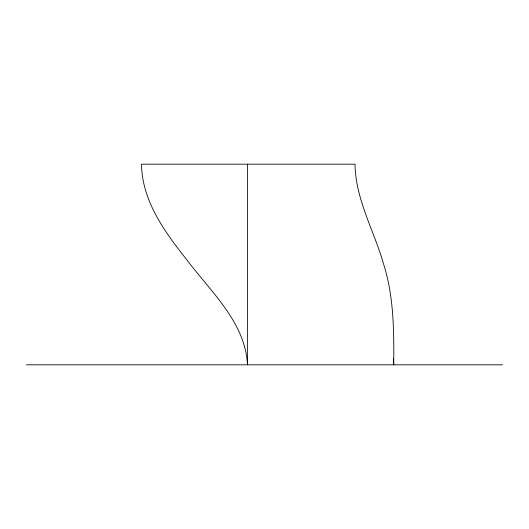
<?xml version="1.0" encoding="UTF-8"?>
<svg xmlns="http://www.w3.org/2000/svg" width="529" height="529" viewBox="0 0 529 529"><rect width="100%" height="100%" fill="white"/><g stroke="black" fill="none" stroke-linecap="round" stroke-linejoin="round"><path stroke-width="0.79" d="M26.45 364.818L502.55 364.818M393.391 358.55L393.728 364.818C393.96 331.194 393.946 296.901 383.71 264.5C374.307 231.074 355.495 199.638 355.038 164.182L141.501 164.182C141.977 200.908 164.883 232.198 186.81 259.799C210.661 291.677 245.377 322.379 247.499 364.818L247.499 164.182"/></g></svg>
